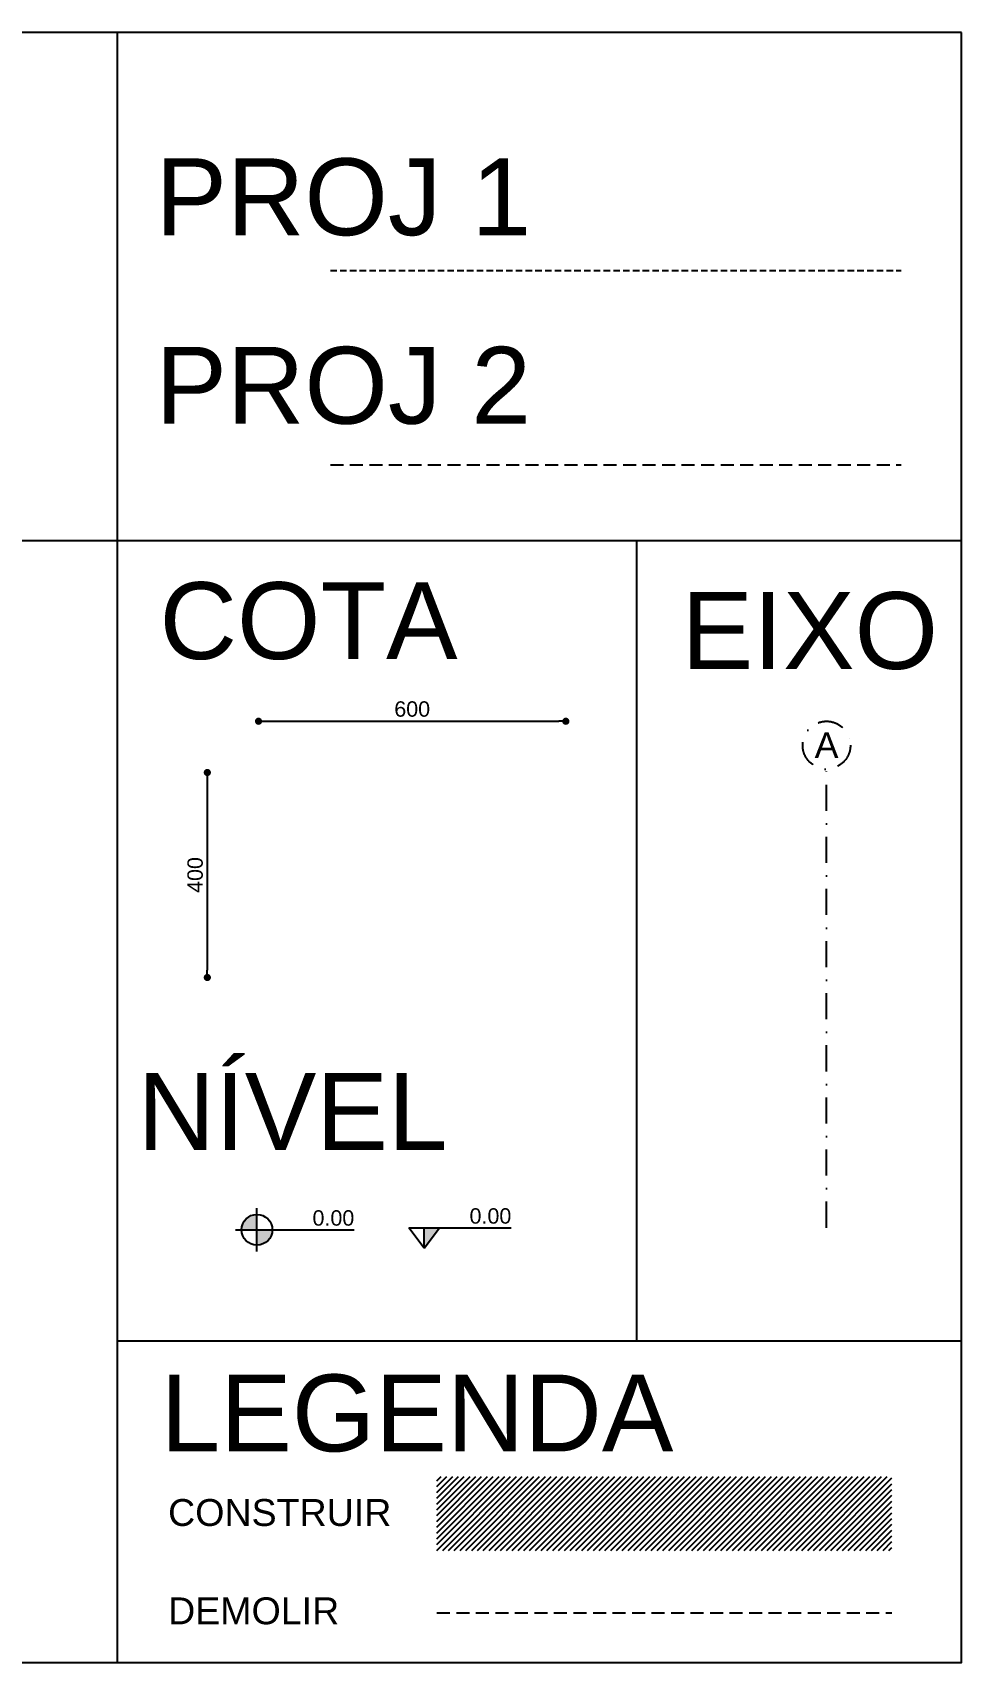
# Model space of a CAD drawing. Header units: millimetres. Extents: x 2839 to 75429, y 16062 to 42710.
# Drawn here: x 27371 to 29185, y 21943 to 25124 of the extents above; entities that cross this region are included whole.
import ezdxf
from ezdxf.enums import TextEntityAlignment as Align

# ---------------------------------------------------------------- set-up
doc = ezdxf.new("R2010")
doc.units = ezdxf.units.MM
for name, pattern in [('DASHDOTX2', [50.8, 25.4, -12.7, 0, -12.7]), ('DASHED', [19.05, 12.7, -6.35]), ('DASHED2', [9.525, 6.35, -3.175])]:
    doc.linetypes.add(name, pattern=pattern)
for name, color, linetype in [('ARQ_Construir', 150, 'Continuous'), ('ARQ_Cotas', 10, 'Continuous'), ('ARQ_Cotas de Nível', 10, 'Continuous'), ('ARQ_Demolir', 30, 'DASHED'), ('ARQ_Eixo', 10, 'DASHDOTX2'), ('ARQ_Projeção 01', 1, 'DASHED2'), ('ARQ_Projeção 02', 2, 'DASHED'), ('ARQ_Texto', 7, 'Continuous')]:
    doc.layers.add(name, color=color, linetype=linetype)
doc.styles.add('100', font='arial.ttf', dxfattribs={"height": 31.25})
doc.styles.add('120', font='arial.ttf', dxfattribs={"height": 37.5})
doc.styles.add('60', font='arial.ttf', dxfattribs={"height": 18.75})
doc.styles.add('COTA', font='arial.ttf')
doc.dimstyles.new('esc_200', dxfattribs={"dimtxt": 30, "dimasz": 14, "dimexe": 20, "dimexo": 10, "dimgap": 0, "dimtad": 0, "dimdec": 1, "dimzin": 12, "dimdsep": 46, "dimtxsty": 'COTA', "dimblk": 'DOT', "dimcen": 0.09, "dimse1": 1, "dimse2": 1, "dimclrd": 256, "dimclre": 256, "dimclrt": 7, "dimaunit": 1, "dimadec": 4, "dimazin": 0, "dimtfac": 0.0048, "dimtdec": 1, "dimtix": 1, "dimtmove": 2, "dimatfit": 3, "dimfxl": 8, "dimtvp": 0.773333, "dimtolj": 1, "dimtzin": 12, "dimarcsym": 0})

# ---------------------------------------------------------------- blocks, each defined once
blk = doc.blocks.new('_Dot')
at = {"color": 0, "linetype": 'ByBlock', "lineweight": -2}
blk.add_line((-0.5, 0), (-1, 0), dxfattribs=at)
at = {"color": 0, "linetype": 'ByBlock', "const_width": 0.5}
blk.add_lwpolyline([(-0.25, 0, 1), (0.25, 0, 1)], format="xyb", close=True, dxfattribs=at)
blk = doc.blocks.new('*D29')
at = {"layer": 'ARQ_Cotas', "lineweight": -2}
blk.add_line((27826.5, 23779.7), (28398.5, 23779.7), dxfattribs=at)
at = {"layer": 'DEFPOINTS', "color": 0}
for p in [(28412.5, 23779.7), (27812.5, 23679.7), (28412.5, 23679.7)]:
    blk.add_point(p, dxfattribs=at)
at = {"layer": 'ARQ_Cotas', "lineweight": -2, "xscale": 14, "yscale": 14, "zscale": 14, "rotation": 180}
blk.add_blockref('_Dot', (27812.5, 23779.7), dxfattribs=at)
at = {"layer": 'ARQ_Cotas', "lineweight": -2, "xscale": 14, "yscale": 14, "zscale": 14}
blk.add_blockref('_Dot', (28412.5, 23779.7), dxfattribs=at)
at = {"layer": 'ARQ_Cotas', "color": 7, "insert": (28112.5, 23803.4), "char_height": 30, "attachment_point": 5, "style": 'COTA'}
blk.add_mtext('\\A1;600', dxfattribs=at)
blk = doc.blocks.new('A$C061752A4')
h = blk.add_hatch(color=256)
h.paths.add_polyline_path([(2.04, 7.5, 0.414214), (-5.46, 0), (2.04, 0)])
h.paths.add_polyline_path([(9.54, 0), (2.04, 0), (2.04, -7.5, 0.414214)])
for p, q in [((2.04, -10.5), (2.04, 10.5)), ((-8.46, 0), (49.54, 0))]:
    blk.add_line(p, q)
blk.add_circle((2.04, 0), 7.5)
blk = doc.blocks.new('A$C53301501')
blk.add_hatch(color=256).paths.add_polyline_path([(7.5, 10), (0, 10), (0, 0)])
for p, q in [((-7.5, 10), (42.5, 10)), ((0, 0), (-7.5, 10)), ((0, 0), (0, 10)), ((0, 0), (7.5, 10))]:
    blk.add_line(p, q)
blk = doc.blocks.new('*D30')
at = {"layer": 'ARQ_Cotas', "lineweight": -2}
blk.add_line((27712.5, 23665.7), (27712.5, 23293.7), dxfattribs=at)
at = {"layer": 'DEFPOINTS', "color": 0}
for p in [(27812.5, 23679.7), (27712.5, 23279.7), (27812.5, 23279.7)]:
    blk.add_point(p, dxfattribs=at)
at = {"layer": 'ARQ_Cotas', "lineweight": -2, "xscale": 14, "yscale": 14, "zscale": 14}
for p, rotation in [((27712.5, 23679.7), 90), ((27712.5, 23279.7), 270)]:
    blk.add_blockref('_Dot', p, dxfattribs=dict(at, rotation=rotation))
at = {"layer": 'ARQ_Cotas', "color": 7, "insert": (27688.8, 23479.7), "char_height": 30, "attachment_point": 5, "rotation": 90, "style": 'COTA'}
blk.add_mtext('\\A1;400', dxfattribs=at)

msp = doc.modelspace()

# ---------------------------------------------------------------- hatches: boundary and pattern name
at = {"layer": 'ARQ_Construir'}
h = msp.add_hatch(dxfattribs=at)
h.set_pattern_fill('_USER', color=256, scale=8, angle=45, style=0, pattern_type=0)
h.set_pattern_definition([(45, (28160.739, 22161.73), (-5.656854, 5.656854), [])])
h.paths.add_polyline_path([(29049.003, 22305.692), (28160.739, 22305.692), (28160.739, 22161.73), (29049.003, 22161.73)])

# ---------------------------------------------------------------- linework, layer by layer
for p, q in [((27537.111, 21943.225), (27537.111, 25123.504)), ((25189.322, 24132.544), (29184.838, 24132.544)), ((28550.392, 24132.544), (28550.392, 22570.432)), ((27537.111, 22570.432), (29184.838, 22570.432))]:
    msp.add_line(p, q)
msp.add_lwpolyline([(29184.838, 25123.504), (22768.557, 25123.504), (22768.557, 21943.225), (29184.838, 21943.225)], close=True)
at = {"layer": 'ARQ_Demolir', "ltscale": 2}
msp.add_line((28160.739, 22039.811), (29049.003, 22039.811), dxfattribs=at)
at = {"layer": 'ARQ_Eixo', "ltscale": 2}
msp.add_line((28921.514, 22791.477), (28921.514, 23686.43), dxfattribs=at)
msp.add_circle((28921.514, 23733.066), 46.636, dxfattribs=at)
at = {"layer": 'ARQ_Projeção 01', "ltscale": 2}
msp.add_line((27952.78, 24659.28), (29067.107, 24659.28), dxfattribs=at)
at = {"layer": 'ARQ_Projeção 02', "ltscale": 2}
msp.add_line((27952.78, 24279.947), (29067.107, 24279.947), dxfattribs=at)

# ---------------------------------------------------------------- block references
at = {"layer": 'ARQ_Cotas de Nível', "xscale": 4, "yscale": 4, "zscale": 4}
for name, p in [('A$C061752A4', (27801.254, 22787.313)), ('A$C53301501', (28136.026, 22751.397))]:
    msp.add_blockref(name, p, dxfattribs=at)

# ---------------------------------------------------------------- texts
at = {"layer": 'ARQ_Texto', "style": '120'}
for s, height, p in [('PROJ 1', 150, (27611.067, 24728.087)), ('PROJ 2', 150, (27611.067, 24360.29)), ('COTA', 150, (27619.124, 23901.056)), ('EIXO', 150, (28638.604, 23881.725)), ('NÍVEL', 150, (27576.101, 22943.311)), ('LEGENDA', 150, (27621.129, 22354.95)), ('CONSTRUIR', 52.5, (27635.915, 22209.463)), ('DEMOLIR', 52.5, (27635.915, 22017.611))]:
    msp.add_text(s, height=height, dxfattribs=at).set_placement(p)
at = {"layer": 'ARQ_Texto', "style": '100'}
msp.add_text('A', height=50, dxfattribs=at).set_placement((28921.514, 23733.066), align=Align.MIDDLE)
at = {"layer": 'ARQ_Texto', "style": '60'}
for p in [(27999.425, 22795.488), (28306.026, 22799.401)]:
    msp.add_text('0.00', height=30, dxfattribs=at).set_placement(p, align=Align.RIGHT)

# ---------------------------------------------------------------- dimensions: what is measured, and where the dimension line sits
at = {"layer": 'ARQ_Cotas'}
dim = msp.add_linear_dim(base=(28412.475, 23779.702), p1=(27812.475, 23679.702), p2=(28412.475, 23679.702), dimstyle='esc_200', dxfattribs=at)
dim.commit()
dim.dimension.update_dxf_attribs({"geometry": '*D29', "text_midpoint": (28112.475, 23803.393)})
dim = msp.add_linear_dim(base=(27712.475, 23279.702), p1=(27812.475, 23679.702), p2=(27812.475, 23279.702), angle=270, dimstyle='esc_200', dxfattribs=at)
dim.commit()
dim.dimension.update_dxf_attribs({"geometry": '*D30', "text_midpoint": (27688.785, 23479.702)})

doc.saveas('drawing.dxf')
